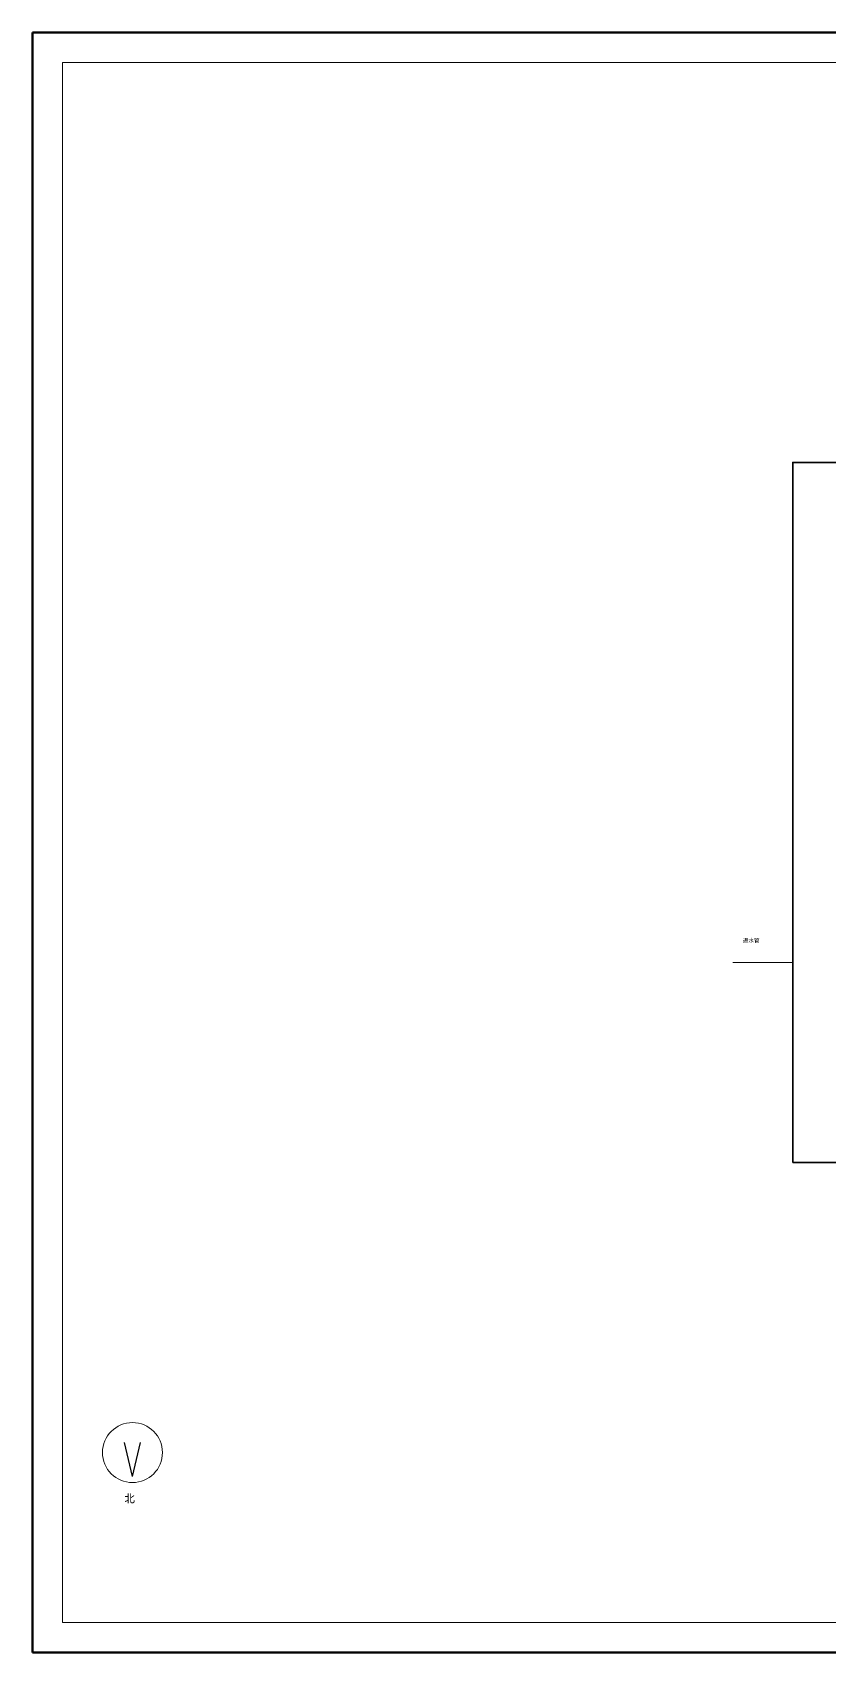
# Model space of a CAD drawing. Header units: millimetres. Extents: x 0 to 1160, y 0 to 810.
# Drawn here: x 0 to 398, y 0 to 810 of the extents above; entities that cross this region are included whole.
import ezdxf

# ---------------------------------------------------------------- set-up
doc = ezdxf.new("R2010")
doc.units = ezdxf.units.MM
for name, color, linetype in [('FRAME', 7, 'Continuous'), ('PIPE', 7, 'Continuous'), ('WALL', 7, 'Continuous')]:
    doc.layers.add(name, color=color, linetype=linetype)

msp = doc.modelspace()

# ---------------------------------------------------------------- linework, layer by layer
at = {"layer": 'FRAME', "color": 7, "lineweight": 50}
for p, q in [((1160, 810), (0, 810)), ((0, 810), (0, 0)), ((0, 0), (1160, 0))]:
    msp.add_line(p, q, dxfattribs=at)
at = {"layer": 'FRAME', "color": 7, "lineweight": 13}
for p, q in [((1145, 795), (15, 795)), ((15, 795), (15, 15)), ((15, 15), (1145, 15))]:
    msp.add_line(p, q, dxfattribs=at)
at = {"layer": 'FRAME', "color": 7, "lineweight": 25}
for q in [(46, 105), (54, 105)]:
    msp.add_line((50, 88), q, dxfattribs=at)
at = {"layer": 'FRAME', "color": 7, "lineweight": 13}
msp.add_circle((50, 100), 15, dxfattribs=at)
at = {"layer": 'PIPE', "color": 7, "lineweight": 20}
msp.add_line((350, 345), (380, 345), dxfattribs=at)
at = {"layer": 'WALL', "color": 7, "lineweight": 35}
msp.add_lwpolyline([(380, 245), (780, 245), (780, 595), (380, 595), (380, 245)], dxfattribs=at)

# ---------------------------------------------------------------- texts
for s, height, p in [('进水管', 2, (355, 355)), ('北', 4, (46, 75))]:
    msp.add_text(s, height=height).set_placement(p)

doc.saveas('drawing.dxf')
